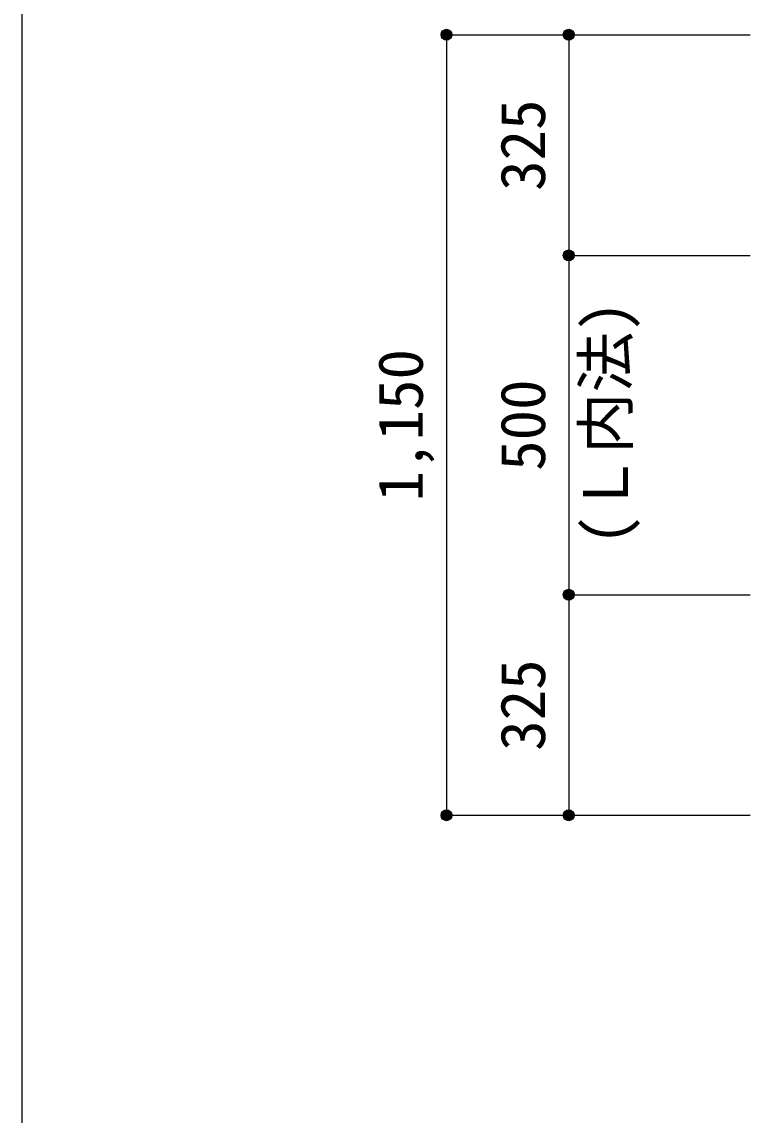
# Model space of a CAD drawing. Units: millimetres at full size, sheet at 1:30. Extents: x -5973 to 5954, y -4195 to 4201.
# Drawn here: x -5973 to -4901, y -2692 to -1081 of the extents above; entities that cross this region are included whole.
import ezdxf
from ezdxf.enums import TextEntityAlignment as Align

# ---------------------------------------------------------------- set-up
doc = ezdxf.new("R2010")
doc.units = ezdxf.units.MM
doc.header["$LTSCALE"] = 30
doc.header["$PDMODE"] = 32
doc.header["$PDSIZE"] = 15
for name, color, linetype in [('0-7_文字', 4, 'Continuous'), ('0-D_寸法', 4, 'Continuous'), ('F-0_枠', 6, 'Continuous')]:
    doc.layers.add(name, color=color, linetype=linetype)
doc.styles.add('ＭＳ ゴシック', font='')
doc.styles.get('ＭＳ ゴシック').set_extended_font_data('MS Gothic')

msp = doc.modelspace()

# ---------------------------------------------------------------- linework, layer by layer
at = {"layer": '0-D_寸法'}
for p, q in [((-5347.84, -1099.89), (-5167.84, -1099.89)), ((-5347.84, -1099.89), (-5167.84, -1099.89)), ((-5347.84, -1099.89), (-5347.84, -2249.89)), ((-5347.84, -1099.89), (-5347.84, -2249.89)), ((-5167.84, -1099.89), (-5167.84, -1424.89)), ((-5167.84, -1099.89), (-4900.8, -1099.89)), ((-5167.84, -1424.89), (-4900.8, -1424.89)), ((-5167.84, -1424.89), (-5167.84, -1924.89)), ((-5167.84, -1924.89), (-4900.8, -1924.89)), ((-5347.84, -2249.89), (-5167.84, -2249.89)), ((-5167.84, -2249.89), (-4900.8, -2249.89)), ((-5167.84, -2249.89), (-4900.8, -2249.89))]:
    msp.add_line(p, q, dxfattribs=at)
msp.add_lwpolyline([(-5167.84, -1924.89), (-5167.84, -2249.89), (-4900.8, -2249.89)], dxfattribs=at)
for centre, radius in [((-5347.84, -1099.89), 8), ((-5347.84, -1099.89), 7.2), ((-5347.84, -1099.89), 6.4), ((-5347.84, -1099.89), 5.6), ((-5347.84, -1099.89), 4.8), ((-5167.84, -1099.89), 8), ((-5167.84, -1099.89), 7.2), ((-5167.84, -1099.89), 6.4), ((-5167.84, -1099.89), 5.6), ((-5167.84, -1099.89), 4.8), ((-5347.84, -1099.89), 4), ((-5347.84, -1099.89), 3.2), ((-5347.84, -1099.89), 2.4), ((-5347.84, -1099.89), 1.6), ((-5347.84, -1099.89), 0.8), ((-5167.84, -1099.89), 4), ((-5167.84, -1099.89), 3.2), ((-5167.84, -1099.89), 2.4), ((-5167.84, -1099.89), 1.6), ((-5167.84, -1099.89), 0.8), ((-5167.84, -1424.89), 8), ((-5167.84, -1424.89), 7.2), ((-5167.84, -1424.89), 6.4), ((-5167.84, -1424.89), 5.6), ((-5167.84, -1424.89), 4.8), ((-5167.84, -1424.89), 4), ((-5167.84, -1424.89), 3.2), ((-5167.84, -1424.89), 2.4), ((-5167.84, -1424.89), 1.6), ((-5167.84, -1424.89), 0.8), ((-5167.84, -1924.89), 8), ((-5167.84, -1924.89), 7.2), ((-5167.84, -1924.89), 6.4), ((-5167.84, -1924.89), 5.6), ((-5167.84, -1924.89), 4.8), ((-5167.84, -1924.89), 4), ((-5167.84, -1924.89), 3.2), ((-5167.84, -1924.89), 2.4), ((-5167.84, -1924.89), 1.6), ((-5167.84, -1924.89), 0.8), ((-5347.84, -2249.89), 8), ((-5347.84, -2249.89), 7.2), ((-5347.84, -2249.89), 6.4), ((-5347.84, -2249.89), 5.6), ((-5347.84, -2249.89), 4.8), ((-5347.84, -2249.89), 4), ((-5347.84, -2249.89), 3.2), ((-5347.84, -2249.89), 2.4), ((-5347.84, -2249.89), 1.6), ((-5347.84, -2249.89), 0.8), ((-5167.84, -2249.89), 8), ((-5167.84, -2249.89), 8), ((-5167.84, -2249.89), 7.2), ((-5167.84, -2249.89), 7.2), ((-5167.84, -2249.89), 6.4), ((-5167.84, -2249.89), 6.4), ((-5167.84, -2249.89), 5.6), ((-5167.84, -2249.89), 5.6), ((-5167.84, -2249.89), 4.8), ((-5167.84, -2249.89), 4.8), ((-5167.84, -2249.89), 4), ((-5167.84, -2249.89), 4), ((-5167.84, -2249.89), 3.2), ((-5167.84, -2249.89), 3.2), ((-5167.84, -2249.89), 2.4), ((-5167.84, -2249.89), 2.4), ((-5167.84, -2249.89), 1.6), ((-5167.84, -2249.89), 1.6), ((-5167.84, -2249.89), 0.8), ((-5167.84, -2249.89), 0.8)]:
    msp.add_circle(centre, radius, dxfattribs=at)
at = {"layer": '0-D_寸法', "color": 7}
for p in [(-5347.84, -1099.89), (-5167.84, -1099.89), (-5167.84, -1099.89), (-5167.84, -1424.89), (-5167.84, -1424.89), (-5167.84, -1924.89), (-5167.84, -1924.89), (-5347.84, -2249.89), (-5167.84, -2249.89), (-5167.84, -2249.89)]:
    msp.add_point(p, dxfattribs=at)
at = {"layer": 'F-0_枠'}
msp.add_line((-5972.88, 4201.15), (-5972.88, -4195.24), dxfattribs=at)

# ---------------------------------------------------------------- texts
at = {"layer": '0-7_文字', "style": 'ＭＳ ゴシック'}
msp.add_text('(Ｌ内法)', height=65.98, rotation=90, dxfattribs=at).set_placement((-5060.82, -1852.02), align=Align.BOTTOM_LEFT)
at = {"layer": '0-D_寸法', "style": 'ＭＳ ゴシック'}
for s, p in [('325', (-5182.84, -1329.89)), ('1,150', (-5362.84, -1787.39)), ('500', (-5182.84, -1742.39)), ('325', (-5182.84, -2154.89))]:
    msp.add_text(s, height=65.98, rotation=90, dxfattribs=at).set_placement(p, align=Align.BOTTOM_LEFT)

doc.saveas('drawing.dxf')
